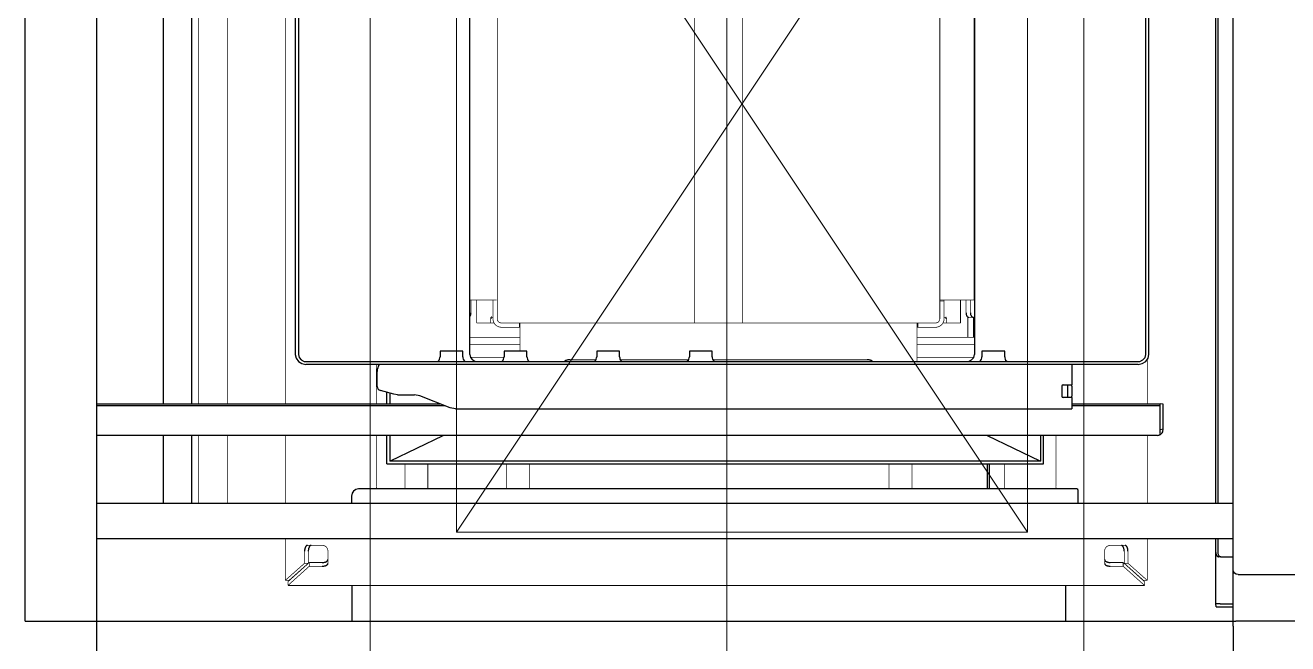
# Model space of a CAD drawing. Header units: millimetres. Extents: x -187347 to 135007, y -6415 to 292048.
# Drawn here: x -62852 to -61967, y 34164 to 34597 of the extents above; entities that cross this region are included whole.
import ezdxf

# ---------------------------------------------------------------- set-up
doc = ezdxf.new("R2010")
doc.units = ezdxf.units.MM
doc.header["$LTSCALE"] = 100
doc.linetypes.add('CENTER', pattern=[50.800000000000004, 31.75, -6.35, 6.35, -6.35])
doc.layers.get('0').update_dxf_attribs({"lineweight": 18})
doc.layers.add('Layout Cabinplant', color=30, linetype='Continuous')
doc.layers.add('Layout Kromeka', color=1, linetype='Continuous', lineweight=5)
doc.layers.add('LOGISTICS', color=3, linetype='Continuous', lineweight=18)

# ---------------------------------------------------------------- blocks, each defined once
blk = doc.blocks.new('A$C1d77bf3c')
at = {"color": 0, "ltscale": 20}
for p, q in [((0, 8.731149137020111e-11), (400.0000000001164, 600)), ((1.164153218269348e-10, 600.0000000000873), (400, 0)), ((1.164153218269348e-10, 600.0000000000873), (0, 8.731149137020111e-11)), ((400.0000000001164, 600), (1.164153218269348e-10, 600.0000000000873)), ((400, 0), (400.0000000001164, 600)), ((0, 8.731149137020111e-11), (400, 0))]:
    blk.add_line(p, q, dxfattribs=at)
blk = doc.blocks.new('*U1708')
at = {"ltscale": 10}
for p, q in [((500.0000000000009, 100), (-5399.999999999999, 100)), ((-5399.999999999999, -400), (500.0000000000009, -400))]:
    blk.add_line(p, q, dxfattribs=at)
at = {"color": 4, "linetype": 'CENTER', "ltscale": 10}
blk.add_lwpolyline([(-5399.999999999999, -150), (500.0000000000009, -150)], dxfattribs=at)
blk = doc.blocks.new('127817-104-3101_1_PRT__141', base_point=(-36555.0820738056, -6356.784242508524))
at = {"color": 7, "linetype": 'Continuous', "const_width": 0.5}
for points in [[(-36527.8318969366, -6357.034242508524), (-36511.8318969366, -6357.034242508524)], [(-36527.8318969366, -6366.931455043827), (-36527.8318969366, -6357.034242508524)], [(-36530.8318969366, -6386.917241481422), (-36530.8318969366, -6374.517241481421)], [(-36527.8318969366, -6369.052775387323), (-36527.8318969366, -6366.931455043827)], [(-36524.8318969366, -6366.931455043827), (-36527.8318969366, -6366.931455043827)], [(-36527.246671116, -6369.052775387323), (-36527.8318969366, -6369.052775387323)], [(-36527.8318969366, -6386.917241481422), (-36527.8318969366, -6374.517241481421)], [(-36511.8318969366, -6368.517241481421), (-36524.8318969366, -6368.517241481421)], [(-36511.8318969366, -6371.517241481421), (-36524.8318969366, -6371.517241481421)], [(-36523.8318969366, -6367.638561824924), (-36523.8320312499, -6368.517238323524)], [(-36547.5799536318, -6387.517241481421), (-36528.6869393823, -6387.517241481421)], [(-36530.8318969366, -6386.917241481422), (-36530.8318969366, -6387.517241481421)], [(-36527.8318969366, -6386.917241481422), (-36530.8318969366, -6386.917241481422)], [(-36527.8318969366, -6387.517241481421), (-36528.6869393823, -6387.517241481421)], [(-36527.8318969366, -6386.917241481422), (-36527.8318969366, -6387.517241481421)], [(-36527.8318969366, -6387.517241481421), (-36527.8318969366, -6665.517241481421)], [(-36554.3850600164, -6418.982287868921), (-36554.8320312727, -6418.401798852223)], [(-36553.6318969366, -6440.547188762421), (-36553.6318969366, -6422.517241481522)], [(-36553.6318969366, -6505.422182086621), (-36553.6318969366, -6457.855028156022)], [(-36553.6318969366, -6630.517241481421), (-36553.6318969366, -6522.730009082427)], [(-36554.8320312478, -6634.632708280025), (-36554.3850662412, -6634.052207196726)], [(-36554.8320738056, -6665.517241481421), (-36528.6869393823, -6665.517241481421)], [(-36530.8318969366, -6666.117241481426), (-36530.8318969366, -6665.517241481421)], [(-36530.8318969366, -6666.117241481426), (-36530.8318969366, -6678.517241481421)], [(-36527.8318969366, -6666.117241481426), (-36530.8318969366, -6666.117241481426)], [(-36528.6869393823, -6665.517241481421), (-36527.8318969366, -6665.517241481421)], [(-36527.8318969366, -6666.117241481426), (-36527.8318969366, -6665.517241481421)], [(-36527.8318969366, -6666.117241481426), (-36527.8318969366, -6678.517241481421)], [(-36527.8318969366, -6683.981707575525), (-36527.8318969366, -6686.103027919022)], [(-36527.2467138526, -6683.981707575424), (-36527.8318969366, -6683.981707575525)], [(-36512.4318969366, -6681.517241481421), (-36524.8318969366, -6681.517241481421)], [(-36524.8318969366, -6684.517241481421), (-36512.4318969366, -6684.517241481421)], [(-36523.8320312499, -6684.517268841022), (-36523.8318969366, -6685.52004333172)], [(-36512.4318969366, -6681.517241481421), (-36512.4318969366, -6684.517241481421)], [(-36512.4318969366, -6681.517241481421), (-36511.8318969366, -6681.517241481421)], [(-36512.4318969366, -6684.517241481421), (-36511.8318969366, -6684.517241481421)], [(-36511.8318969366, -6681.517241481421), (-36511.8318969366, -6682.372283927127)], [(-36511.8318969366, -6681.517241481421), (-36233.4939958211, -6681.517241481421)], [(-36511.8318969366, -6705.517241481421), (-36511.8318969366, -6682.372283927127)], [(-36527.8318969366, -6686.103027919022), (-36527.8318969366, -6696.000240454223)], [(-36524.8318969366, -6686.103027919022), (-36527.8318969366, -6686.103027919022)], [(-36511.8319064733, -6696.000240454223), (-36527.8318969366, -6696.000240454223)], [(-36511.8318969366, -6705.517241481421), (-36233.4939958211, -6705.517241481421)]]:
    blk.add_lwpolyline(points, dxfattribs=at)
for points in [[(-36524.8318969366, -6368.517241481421, 0.414213562373095), (-36530.8318969366, -6374.517241481421)], [(-36524.8318969366, -6371.517241481421, 0.414213562373095), (-36527.8318969366, -6374.517241481421)], [(-36530.8318969366, -6678.517241481421, 0.414213562373095), (-36524.8318969366, -6684.517241481421)], [(-36527.8318969366, -6678.517241481421, 0.414213562373095), (-36524.8318969366, -6681.517241481421)]]:
    blk.add_lwpolyline(points, format="xyb", dxfattribs=at)
at = {"color": 7, "linetype": 'Continuous'}
for points in [[(-36523.8318969366, -6367.638561824924), (-36523.88684004844, -6367.52366323027), (-36523.94276805718, -6367.408038643133), (-36524.00651256212, -6367.290310264404), (-36524.08842139768, -6367.190952082933), (-36524.253015078, -6367.105086663919), (-36524.44276805719, -6367.054485252539), (-36524.63912014644, -6366.994701111116), (-36524.8318969366, -6366.931455043827)], [(-36553.6318969366, -6422.517241481522), (-36553.67992685168, -6421.555610930302), (-36553.8276344489, -6420.604203389956), (-36554.05329756646, -6419.774935416837), (-36554.3850600164, -6418.982287868921)], [(-36554.3850662412, -6634.052207196726), (-36554.05330103303, -6633.259557821462), (-36553.82763613328, -6632.430287478489), (-36553.67992725718, -6631.478876053159), (-36553.6318969366, -6630.517241481421)], [(-36524.8318969366, -6686.103027919022), (-36524.66871295488, -6686.064114669653), (-36524.50588792636, -6686.024630197772), (-36524.36415216072, -6685.988909832447), (-36524.22063004239, -6685.956032191746), (-36524.1999249715, -6685.951656698601), (-36524.17987891611, -6685.946232476584), (-36524.00588792635, -6685.73313790413), (-36523.8318969366, -6685.52004333172)]]:
    blk.add_spline(points, degree=3, dxfattribs=at)
blk = doc.blocks.new('127817-104-3101_1_PRT_4__142', base_point=(-36512.0820312499, -6351.984953796424))
at = {"color": 7, "linetype": 'Continuous', "const_width": 0.5}
for points in [[(-36511.8318969366, -6352.234953796424), (-36511.8318969366, -6370.662199035627)], [(-36511.8318969366, -6370.662199035627), (-36511.8320312499, -6371.060512249225)], [(-36233.4940085765, -6371.517241481421), (-36511.8318969366, -6371.517241481421)]]:
    blk.add_lwpolyline(points, dxfattribs=at)
blk = doc.blocks.new('127817-104-3110_ASM_1_ASM__143', base_point=(-36555.0820738056, -6351.984953796424))
for name, p in [('127817-104-3101_1_PRT__141', (-36555.0820738056, -6356.784242508524)), ('127817-104-3101_1_PRT_4__142', (-36512.0820312499, -6351.984953796424))]:
    blk.add_blockref(name, p)
blk = doc.blocks.new('127817-104-3381_1_PRT__145', base_point=(-36543.0818969366, -6351.984963418827))
at = {"color": 7, "linetype": 'Continuous', "const_width": 0.5}
for points in [[(-36542.8318969366, -6364.975150815224), (-36542.8318969366, -6352.234963418827)], [(-36520.8318969365, -6353.168662631824), (-36511.8318966086, -6353.168662631824)], [(-36542.8318969366, -6380.724338125523), (-36542.8318969366, -6364.975150815224)], [(-36542.8318969366, -6380.724338125523), (-36542.8318969366, -6381.084316872524)], [(-36542.8318969366, -6387.517235400124), (-36542.8318969366, -6381.084316872524)], [(-36233.4940050003, -6509.635016875027), (-36527.8319040891, -6509.635016875027)]]:
    blk.add_lwpolyline(points, dxfattribs=at)
at = {"color": 7, "linetype": 'Continuous'}
blk.add_spline([(-36523.6035298409, -6352.000701509822), (-36523.297192604, -6352.327733759558), (-36522.95321026701, -6352.614509837445), (-36522.80213735186, -6352.708770201516), (-36522.64329059703, -6352.788832022143), (-36522.39786055668, -6352.881024856077), (-36522.1453017668, -6352.954961026663), (-36521.49656470109, -6353.113073040718), (-36520.8318969365, -6353.168662631824)], degree=3, dxfattribs=at)
blk = doc.blocks.new('127817-104-3383_1_PRT__146', base_point=(-36543.0819179036, -6351.984952014927))
at = {"color": 7, "linetype": 'Continuous', "const_width": 0.5}
for points in [[(-36542.8319179036, -6352.234952236022), (-36542.8318969366, -6353.393338507825)], [(-36542.8318969366, -6353.393338507825), (-36542.8318969366, -6387.517243531524)], [(-36537.8318969366, -6353.393338507825), (-36537.8319179036, -6352.234952014927)], [(-36537.8318969366, -6387.517246558227), (-36537.8318969366, -6353.393338507825)]]:
    blk.add_lwpolyline(points, dxfattribs=at)
blk = doc.blocks.new('127817-104-3380_ASM_1_ASM__147', base_point=(-36543.0819179036, -6351.984952014927))
for name, p in [('127817-104-3383_1_PRT__146', (-36543.0819179036, -6351.984952014927)), ('127817-104-3381_1_PRT__145', (-36543.0818969366, -6351.984963418827))]:
    blk.add_blockref(name, p)
blk = doc.blocks.new('127817-104-3311_1_PRT__149', base_point=(-36557.0820312499, -6281.267238323524))
at = {"color": 7, "linetype": 'Continuous', "const_width": 0.5}
for points in [[(-36556.8320312499, -6281.517238323524), (-36556.8318969366, -6286.202745106521)], [(-36556.8318969366, -6286.202745106521), (-36556.8320312499, -6288.282542888925)], [(-36556.8320312499, -6288.282542888925), (-36556.8320312499, -6288.775854500023)], [(-36551.8318969366, -6352.722374067422), (-36551.8318969366, -6357.532437613123)], [(-36551.8318969366, -6365.984802847821), (-36551.8318969366, -6357.532437613123)], [(-36551.8318969366, -6376.275948334825), (-36551.8318969366, -6365.984802847821)], [(-36551.8318969366, -6687.049680115028), (-36551.8318969366, -6665.517261582927)], [(-36551.8318969366, -6695.502045349725), (-36551.8318969366, -6687.049680115028)], [(-36551.8318969366, -6705.339546813322), (-36551.8318969366, -6695.502045349725)]]:
    blk.add_lwpolyline(points, dxfattribs=at)
blk = doc.blocks.new('127817-104-3381_1_PRT__151', base_point=(-36543.0818969366, -6543.150391613823))
at = {"color": 7, "linetype": 'Continuous', "const_width": 0.5}
for points in [[(-36527.8318967876, -6543.400391613823), (-36233.4940050003, -6543.400391613823)], [(-36542.8318969366, -6665.517260977123), (-36542.8318969366, -6671.950839553325)], [(-36542.8318969366, -6671.950839553325), (-36542.8318969366, -6672.310816815623)], [(-36542.8318969366, -6672.310816815623), (-36542.8318969366, -6688.059930746827)], [(-36542.8318969366, -6688.059930746827), (-36542.8318969366, -6701.056079318825)], [(-36542.8318969366, -6701.056079318825), (-36542.8318969366, -6701.758349169328)], [(-36542.8318969366, -6702.622492816821), (-36542.8318969366, -6701.758349169328)], [(-36542.8318969366, -6704.862564597226), (-36542.8318969366, -6702.622492816821)], [(-36537.8318969366, -6701.123126427227), (-36523.8318969366, -6701.123126427227)], [(-36523.8318969366, -6705.101932838426), (-36523.8318969366, -6701.123126427227)], [(-36520.8318969366, -6699.866349248723), (-36511.8318966087, -6699.866349248723)], [(-36537.8318969366, -6705.101932838426), (-36523.8318969366, -6705.101932838426)], [(-36523.8318969366, -6705.101932838426), (-36523.8318969366, -6705.826963241523)], [(-36520.8318969366, -6702.970564676622), (-36511.8318966088, -6702.970564676723)]]:
    blk.add_lwpolyline(points, dxfattribs=at)
at = {"color": 7, "linetype": 'Continuous'}
for points in [[(-36520.8318969366, -6699.866349248723), (-36521.59288234653, -6699.928265634723), (-36522.33189693658, -6700.119829174128), (-36522.65446784527, -6700.255940253595), (-36522.96188051789, -6700.421950998138), (-36523.2394676292, -6700.608643609914), (-36523.49928357471, -6700.823928776892), (-36523.82296465021, -6701.228223944417), (-36523.8318969366, -6701.758349169226)], [(-36520.8318969366, -6702.970564676622), (-36521.59287714332, -6703.032467127065), (-36522.33189693664, -6703.224044602095), (-36522.65022789936, -6703.358034985511), (-36522.95321671461, -6703.524718980104), (-36523.20583103025, -6703.704084205649), (-36523.42997314793, -6703.916564636946), (-36523.75539817793, -6704.463034932116), (-36523.8318969366, -6705.101932838426)]]:
    blk.add_spline(points, degree=3, dxfattribs=at)
blk = doc.blocks.new('127817-104-3382_1_PRT__152', base_point=(-36543.0820088977, -6665.267274946722))
at = {"color": 7, "linetype": 'Continuous', "const_width": 0.5}
for points in [[(-36542.8318969366, -6665.517277973324), (-36542.8318969366, -6699.641312502425)], [(-36537.8318969366, -6699.641312502527), (-36537.8318969366, -6665.517274946722)], [(-36542.8318969366, -6699.641312502425), (-36542.8320088977, -6705.826964517326)], [(-36537.8320088977, -6705.826964627921), (-36537.8318969366, -6699.641312502527)]]:
    blk.add_lwpolyline(points, dxfattribs=at)
blk = doc.blocks.new('127817-104-3380_ASM_1_ASM__153', base_point=(-36543.0820088977, -6543.150391613823))
for name, p in [('127817-104-3381_1_PRT__151', (-36543.0818969366, -6543.150391613823)), ('127817-104-3382_1_PRT__152', (-36543.0820088977, -6665.267274946722))]:
    blk.add_blockref(name, p)
blk = doc.blocks.new('127817-104-3382_1_PRT__157', base_point=(-36543.0820088977, -6700.806103586727))
at = {"color": 7, "linetype": 'Continuous', "const_width": 0.5}
for points in [[(-36542.8319508965, -6702.622505593025), (-36542.8319914416, -6704.862550572927)], [(-36542.8319225445, -6701.056103586727), (-36542.8319508965, -6702.622505593025)], [(-36542.8319914416, -6704.862550572927), (-36542.8320088977, -6705.826964517326)]]:
    blk.add_lwpolyline(points, dxfattribs=at)
blk = doc.blocks.new('127817-104-3381_1_PRT__158', base_point=(-36543.0818969366, -6701.508349169226))
at = {"color": 7, "linetype": 'Continuous', "const_width": 0.5}
for points in [[(-36542.8318969366, -6702.622492816821), (-36542.8318969366, -6701.758349169226)], [(-36542.8318969366, -6704.862564597226), (-36542.8318969366, -6702.622492816821)]]:
    blk.add_lwpolyline(points, dxfattribs=at)
at = {"color": 7, "linetype": 'Continuous'}
blk.add_spline([(-36522.9531683689, -6703.524687777424), (-36523.20296917796, -6703.716830533123), (-36523.4527699871, -6703.908973288822)], degree=3, dxfattribs=at)
blk = doc.blocks.new('CP_Whole bird batching')
at = {"layer": 'Layout Cabinplant', "linetype": 'Continuous'}
for p, q in [((-50819.34438000005, -6716.759776999999), (-49889.34438000005, -6716.759776999999)), ((-50819.34438000005, -6716.759776999999), (-50819.34438000005, -6720.259776999999)), ((-50819.34438000005, -6720.259776999999), (-50819.34438000005, -6763.259776999999)), ((-50819.34438000005, -6763.259776999999), (-50819.34438000005, -6766.759776999999)), ((-50822.84438000005, -6766.759776999999), (-50865.84438000005, -6766.759776999999)), ((-50819.34438000005, -6766.759776999999), (-50822.84438000005, -6766.759776999999)), ((-50761.84437940397, -6766.759776999999), (-50819.34438000005, -6766.759776999999)), ((-50819.34438000005, -6766.759776999999), (-50819.34438000005, -7562.759776999999)), ((-50761.84438000005, -7562.759776999999), (-50761.84438000005, -6766.759776999999)), ((-50759.84438000005, -6766.759776999999), (-50761.84438000005, -6766.759776999999)), ((-50738.84438000005, -6766.759776999999), (-50759.84438000005, -6766.759776999999)), ((-50736.84438000005, -6766.759776999999), (-50738.84438000005, -6766.759776999999)), ((-50021.84437836086, -6766.759776999999), (-50736.84440324586, -6766.759776999999)), ((-50736.84438000005, -6766.759776999999), (-50736.84438000005, -7562.759776999999)), ((-50689.38438061845, -7509.759776999999), (-50689.38438061845, -6766.75976174121)), ((-50668.60605029857, -7010.667456796218), (-50668.60605029857, -6766.759780814697)), ((-50667.19183673616, -6766.759777938831), (-50667.19183673616, -7007.131818702328)), ((-50689.38417091886, -6813.259776714316), (-50736.84507274545, -6813.259776714316)), ((-50021.84509299148, -6813.259776714316), (-50667.19275674148, -6813.259776714316)), ((-50689.38417091886, -6833.259776714316), (-50736.84507274545, -6833.259776714316)), ((-50021.84509299148, -6833.259776714316), (-50667.19275674148, -6833.259776714316)), ((-50632.59691209095, -6905.907648704015), (-50635.27478077925, -6906.476718547812)), ((-50128.59691209095, -6905.907648704015), (-50632.59691209095, -6905.907648704015)), ((-50639.06384327925, -6910.522708537988), (-50639.59691209095, -6913.38365198113)), ((-50639.59691209095, -7496.295644490514), (-50639.59691209095, -6913.38365198113)), ((-50637.54626515425, -6908.097324016504), (-50639.06384327925, -6910.522708537988)), ((-50637.47204640425, -6912.195392253809), (-50637.59691209095, -6913.38365198113)), ((-50637.59691209095, -6913.38365198113), (-50637.59691209095, -7496.295644490514)), ((-50635.27478077925, -6906.476718547812), (-50637.54626515425, -6908.097324016504)), ((-50636.50524952925, -6910.054217937402), (-50637.47204640425, -6912.195392253809)), ((-50634.76696827925, -6908.57248270791), (-50636.50524952925, -6910.054217937402)), ((-50632.59691209095, -6908.043649640284), (-50634.76696827925, -6908.57248270791)), ((-50128.59691209095, -6908.043649640284), (-50632.59691209095, -6908.043649640284)), ((-50794.44303053317, -6945.491864227399), (-50819.34532957966, -6945.491864227399)), ((-50731.84438000005, -6945.259776999999), (-50736.84438000005, -6945.259776999999)), ((-50726.84438000005, -7453.259776999999), (-50726.84438000005, -6950.259776999999)), ((-50660.50053758526, -6974.982648031146), (-50657.94209373296, -6965.479856579739)), ((-50655.04524645735, -6963.259776999999), (-50644.56100954705, -6963.259776999999)), ((-50709.26537999996, -6970.034492900537), (-50689.38452022266, -6970.034492900537)), ((-50709.26537999996, -6970.034492900537), (-50709.26537999996, -7430.034492900537)), ((-50707.26537999996, -7428.034492900537), (-50707.26537999996, -6972.034492900537)), ((-50689.38453683745, -6972.034492900537), (-50707.26537999996, -6972.034492900537)), ((-50707.05455686515, -6972.603365680727), (-50689.38466766956, -7009.549497635104)), ((-50659.70792779815, -6972.034492900537), (-50667.19312105077, -6972.034492900537)), ((-50667.19311485186, -6970.034492900537), (-50659.16943544635, -6970.034492900537)), ((-50660.84438000005, -6977.582382765249), (-50660.50053758526, -6974.982648031146)), ((-50660.84438000005, -6977.582382765249), (-50660.84438000005, -6989.333952964342)), ((-50670.12914690866, -7014.471694271604), (-50661.55961309105, -6993.047859727521)), ((-50661.55961309105, -6993.047859727521), (-50660.84438000005, -6989.333952964342)), ((-50637.59704638426, -7005.45397878933), (-50637.17321827925, -7006.08821451955)), ((-50630.34438000005, -7007.259776999999), (-50634.34438000005, -7007.259776999999)), ((-50630.34438000005, -7023.259776999999), (-50630.34438000005, -7007.259776999999)), ((-50670.84438000005, -7018.185601035715), (-50670.12914690866, -7014.471694271604)), ((-50670.84438000005, -7018.185601035715), (-50670.84438000005, -7443.759776999999)), ((-50637.17321827925, -7024.431354167929), (-50637.59704641005, -7025.065589936741)), ((-50634.76696827925, -7028.572467449121), (-50636.50524952925, -7030.054217937402)), ((-50632.59691209095, -7028.043649640284), (-50634.76696827925, -7028.572467449121)), ((-50634.34438000005, -7023.259776999999), (-50630.34438000005, -7023.259776999999)), ((-50632.59691209095, -7028.043649640284), (-50316.25901765125, -7028.043649640284)), ((-50637.47204640425, -7032.195392253809), (-50637.59691209095, -7033.38365198113)), ((-50636.50524952925, -7030.054217937402), (-50637.47204640425, -7032.195392253809)), ((-50637.59704638426, -7050.32897878933), (-50637.17321827925, -7050.96321451955)), ((-50630.34438000005, -7052.134776999999), (-50634.34438000005, -7052.134776999999)), ((-50630.34438000005, -7068.134776999999), (-50630.34438000005, -7052.134776999999)), ((-50637.17321827925, -7069.306354167929), (-50637.59704641005, -7069.940589936741)), ((-50634.34438000005, -7068.134776999999), (-50630.34438000005, -7068.134776999999)), ((-50637.59704638426, -7115.20397878933), (-50637.17321827925, -7115.83821451955)), ((-50630.34438000005, -7117.009776999999), (-50634.34438000005, -7117.009776999999)), ((-50630.34438000005, -7133.009776999999), (-50630.34438000005, -7117.009776999999)), ((-50637.17321827925, -7134.181354167929), (-50637.59704641005, -7134.815589936741)), ((-50634.34438000005, -7133.009776999999), (-50630.34438000005, -7133.009776999999)), ((-50637.59704638426, -7180.07897878933), (-50637.17321827925, -7180.71321451955)), ((-50630.34438000005, -7181.884776999999), (-50634.34438000005, -7181.884776999999)), ((-50630.34438000005, -7197.884776999999), (-50630.34438000005, -7181.884776999999)), ((-50637.17321827925, -7199.056354167929), (-50637.59704641005, -7199.690589936741)), ((-50634.34438000005, -7197.884776999999), (-50630.34438000005, -7197.884776999999)), ((-50637.59691209095, -7376.295644490514), (-50637.47204640425, -7377.483905437402)), ((-50637.47204640425, -7377.483905437402), (-50636.50524952925, -7379.625079753809)), ((-50636.50524952925, -7379.625079753809), (-50634.76696827925, -7381.10683024209)), ((-50634.76696827925, -7381.10683024209), (-50632.59691209095, -7381.635646831302)), ((-50316.25901765125, -7381.635646831302), (-50632.59691209095, -7381.635646831302)), ((-50709.26487845665, -7391.825929090905), (-50726.84497040995, -7391.825929090905)), ((-50726.84495921546, -7390.825929090905), (-50709.26488177967, -7390.825929090905)), ((-50689.38466120385, -7390.519474646833), (-50707.05455686515, -7427.465620120405)), ((-50637.59704638426, -7384.953963874199), (-50637.17321827925, -7385.58821451955)), ((-50630.34438000005, -7386.759776999999), (-50634.34438000005, -7386.759776999999)), ((-50630.34438000005, -7402.759776999999), (-50630.34438000005, -7386.759776999999)), ((-50637.17321827925, -7403.931354167929), (-50637.59704641005, -7404.56557502161)), ((-50634.34438000005, -7402.759776999999), (-50630.34438000005, -7402.759776999999)), ((-50709.26537999996, -7430.034492900537), (-50689.38452022266, -7430.034492900537)), ((-50707.26537999996, -7428.034492900537), (-50689.38452095287, -7428.034492900537)), ((-50670.84438000005, -7443.759776999999), (-50670.84438000005, -7449.759776999999)), ((-50662.84438000005, -7449.759776999999), (-50662.84438000005, -7443.759776999999)), ((-50654.84438000005, -7442.759776999999), (-50661.84438000005, -7442.759776999999)), ((-50653.84438000005, -7443.759776999999), (-50653.84438000005, -7449.759776999999)), ((-50819.34546369017, -7445.491864227399), (-50794.44303053317, -7445.491864227399)), ((-50662.84438000005, -7449.759776999999), (-50670.84438000005, -7449.759776999999)), ((-50668.60605029857, -7511.759776999999), (-50668.60605029857, -7449.759776761639)), ((-50667.19183673616, -7449.759776761639), (-50667.19183673616, -7511.759776999999)), ((-50661.84438000005, -7446.759776999999), (-50662.84438000005, -7446.759776999999)), ((-50662.84438000005, -7449.759776999999), (-50661.84438000005, -7449.759776999999)), ((-50654.84438000005, -7446.759776999999), (-50661.84438000005, -7446.759776999999)), ((-50654.84438000005, -7449.759776999999), (-50661.84438000005, -7449.759776999999)), ((-50653.84438000005, -7446.759776999999), (-50654.84438000005, -7446.759776999999)), ((-50654.84438000005, -7449.759776999999), (-50653.84438000005, -7449.759776999999)), ((-50639.59632120406, -7449.759776999999), (-50653.84438000005, -7449.759776999999)), ((-50736.84437976157, -7454.259776999999), (-50727.84438000005, -7454.259776999999)), ((-50639.59691209095, -7496.295644490514), (-50639.06384327925, -7499.156573894492)), ((-50637.59691209095, -7496.295644490514), (-50637.47204640425, -7497.483905437402)), ((-50637.47204640425, -7497.483905437402), (-50636.50524952925, -7499.625079753809)), ((-50639.06384327925, -7499.156573894492), (-50637.54626515425, -7501.581988933496)), ((-50637.54626515425, -7501.581988933496), (-50635.27478077925, -7503.202594402304)), ((-50636.50524952925, -7499.625079753809), (-50634.76696827925, -7501.10683024209)), ((-50635.27478077925, -7503.202594402304), (-50632.59691209095, -7503.771647767629)), ((-50634.76696827925, -7501.10683024209), (-50632.59691209095, -7501.635646831302)), ((-50632.59691209095, -7501.635646831302), (-50353.91757983455, -7501.635646831302)), ((-50632.59691209095, -7503.771647767629), (-50351.71517295136, -7503.771647767629)), ((-50689.38438061845, -7509.759776999999), (-50689.12243702925, -7510.68153727334)), ((-50689.38438061845, -7509.759776999999), (-50689.12243702925, -7510.68153727334)), ((-50689.12243702925, -7510.68153727334), (-50689.04040577925, -7511.290485027304)), ((-50689.12243702925, -7510.68153727334), (-50688.37108708047, -7511.603340604401)), ((-50689.04040577925, -7511.290485027304), (-50688.67126515425, -7511.981280925684)), ((-50688.67126515425, -7511.981280925684), (-50687.56774952925, -7513.085162761621)), ((-50687.96632289277, -7511.759776999999), (-50668.60605029857, -7511.759776999999)), ((-50687.56774952925, -7513.085162761621), (-50686.87439015425, -7513.455279949121)), ((-50686.87439015425, -7513.455279949121), (-50686.50524952925, -7513.587237956992)), ((-50686.50524952925, -7513.587237956992), (-50685.05148678115, -7513.759776999999)), ((-50685.05148678115, -7513.759776999999), (-50685.34438000005, -7511.759776999999)), ((-50685.05148678115, -7513.759776999999), (-50667.34438000005, -7513.759776999999)), ((-50668.60605029857, -7511.759776999999), (-50667.19183673616, -7511.759776999999)), ((-50667.34438000005, -7513.759776999999), (-50667.19183673616, -7511.759776999999)), ((-50809.34438000005, -7550.759776999999), (-50807.34438000005, -7550.607233736198)), ((-50809.34438000005, -7550.759776999999), (-50809.34438000005, -7553.759776999999)), ((-50807.34438000005, -7553.759776999999), (-50807.34438000005, -7550.607233736198)), ((-50807.34438000005, -7550.607233736198), (-50771.34437834596, -7550.607233736198)), ((-50771.34437834596, -7550.607233736198), (-50761.84438007446, -7550.607233736198)), ((-50736.84438125166, -7550.607233736198), (-50279.51883552345, -7550.607233736198)), ((-50809.34438000005, -7553.759776999999), (-50809.34438000005, -7562.759777357627)), ((-50807.34438000005, -7553.759776999999), (-50807.34438000005, -7562.759777357627)), ((-50774.34438000005, -7554.142767642217), (-50774.34438000005, -7552.728554079717)), ((-50774.34438000005, -7554.142767642217), (-50774.34438000005, -7562.759773223428)), ((-50761.84439871576, -7552.021447298583), (-50771.34437999996, -7552.021447298583)), ((-50276.84079394617, -7552.021447298583), (-50736.84435639646, -7552.021447298583)), ((-50822.84438000005, -7562.759776999999), (-50865.84438000005, -7562.759776999999)), ((-50822.84438000005, -7562.759776999999), (-50819.34438000005, -7562.759776999999)), ((-50819.34438000005, -7562.759776999999), (-50783.34437968706, -7562.759776999999)), ((-50819.34438000005, -7562.759776999999), (-50819.34438000005, -7564.759776999999)), ((-50819.34438000005, -7610.759776999999), (-50819.34438000005, -7564.759776999999)), ((-50786.84438000005, -7566.259776999999), (-50786.57751515425, -7564.920367839804)), ((-50786.84438000005, -7566.259776999999), (-50786.84438000005, -7609.259776999999)), ((-50786.57751515425, -7564.920367839804), (-50785.81970265425, -7563.784930828027)), ((-50785.81970265425, -7563.784930828027), (-50784.68298390425, -7563.026202800742)), ((-50784.68298390425, -7563.026202800742), (-50783.34438000005, -7562.759776999999)), ((-50783.34438000005, -7562.759776999999), (-50239.02210722246, -7562.759776999999))]:
    blk.add_line(p, q, dxfattribs=at)
at = {"layer": 'Layout Cabinplant', "linetype": 'Continuous', "const_width": 0.4999999999999999}
for points in [[(-50689.38417091886, -6838.259776714316), (-50736.84507274545, -6838.259776714316)], [(-50021.84509299148, -6838.259776714316), (-50667.19275674148, -6838.259776714316)], [(-50689.38417091886, -6858.259776714316), (-50736.84507274545, -6858.259776714316)], [(-50021.84509299148, -6858.259776714316), (-50667.19275674148, -6858.259776714316)], [(-50794.44245621136, -6900.739471910929), (-50794.44245621136, -7500.739471910929)], [(-50794.44245621136, -6900.739471910929), (-50780.94245621136, -6915.739471910929)], [(-50791.84438000005, -6900.739471910929), (-50794.44245621136, -6900.739471910929)], [(-50778.34438000005, -6915.739471910929), (-50791.84438000005, -6900.739471910929)], [(-50790.84438000005, -6898.909344892018), (-50761.84437855455, -6898.909344892018)], [(-50790.84438000005, -6901.507421103306), (-50790.84438000005, -6898.909344892018)], [(-50778.84438000005, -6912.409344892018), (-50790.84438000005, -6898.909344892018)], [(-50790.84438000005, -6901.507421103306), (-50778.84438000005, -6915.007421103306)], [(-50736.84438301747, -6898.909344892018), (-50689.38344081616, -6898.909344892018)], [(-50667.19203703975, -6898.909344892018), (-50078.35880354916, -6898.909344892018)], [(-50778.84438000005, -6915.007421103306), (-50778.84438000005, -6912.409344892018)], [(-50778.84438000005, -6912.409344892018), (-50770.34438000005, -6912.409344892018)], [(-50770.34438000005, -6915.007421103306), (-50778.84438000005, -6915.007421103306)], [(-50766.34438000005, -6915.543319488235), (-50766.34438000005, -6914.409344892018)], [(-50778.34438000005, -6915.739471910929), (-50780.94245621136, -6915.739471910929)], [(-50780.94245621136, -6924.739471910929), (-50780.94245621136, -6915.739471910929)], [(-50778.34438000005, -6924.739471910929), (-50778.34438000005, -6915.739471910929)], [(-50766.34438000005, -6915.543319488235), (-50766.34438000005, -6920.739471910929)], [(-50766.34438000005, -6924.739471910929), (-50766.34438000005, -6920.739471910929)], [(-50778.94245621136, -6928.739471910929), (-50777.80848161515, -6928.739471910929)], [(-50772.61232919236, -6928.739471910929), (-50777.80848161515, -6928.739471910929)], [(-50770.34438000005, -6928.739471910929), (-50772.61232919236, -6928.739471910929)], [(-50725.34438000005, -6962.739471910929), (-50726.84477957876, -6963.037964081333)], [(-50725.34438000005, -6962.739471910929), (-50689.38344449677, -6962.739471910929)], [(-50667.19203800835, -6962.739471910929), (-50639.59633574756, -6962.739471910929)], [(-50709.34438000005, -6982.739471910929), (-50726.84437976157, -6982.739471910929)], [(-50709.34438000005, -6998.739471910929), (-50709.34438000005, -6982.739471910929)], [(-50726.84437999626, -6998.739471910929), (-50709.34438000005, -6998.739471910929)], [(-50709.34438000005, -7053.739471910929), (-50726.84437976157, -7053.739471910929)], [(-50709.34438000005, -7069.739471910929), (-50709.34438000005, -7053.739471910929)], [(-50726.84437999626, -7069.739471910929), (-50709.34438000005, -7069.739471910929)], [(-50709.34438000005, -7321.739471910929), (-50726.84437976157, -7321.739471910929)], [(-50709.34438000005, -7337.739471910929), (-50709.34438000005, -7321.739471910929)], [(-50726.84437999626, -7337.739471910929), (-50709.34438000005, -7337.739471910929)], [(-50709.34438000005, -7402.739471910929), (-50726.84437976157, -7402.739471910929)], [(-50709.34438000005, -7418.739471910929), (-50709.34438000005, -7402.739471910929)], [(-50726.84437999626, -7418.739471910929), (-50709.34438000005, -7418.739471910929)], [(-50726.84477957876, -7438.440983084205), (-50725.34438000005, -7438.739471910929)], [(-50689.38344047346, -7438.739471910929), (-50725.34438000005, -7438.739471910929)], [(-50780.94245621145, -7476.739471910929), (-50780.94245621136, -7485.739471910929)], [(-50777.80848161515, -7472.739471910929), (-50778.94245621136, -7472.739471910929)], [(-50778.34438000005, -7476.739471910929), (-50778.34438000005, -7485.739471910929)], [(-50777.80848161515, -7472.739471910929), (-50772.61232919236, -7472.739471910929)], [(-50770.34438000005, -7472.739471910929), (-50772.61232919236, -7472.739471910929)], [(-50766.34438000005, -7476.739471910929), (-50766.34438000005, -7480.739471910929)], [(-50766.34438000005, -7480.739471910929), (-50766.34438000005, -7485.935624333622)], [(-50780.94245621136, -7485.739471910929), (-50794.44245621136, -7500.739471910929)], [(-50791.84438000005, -7500.739471910929), (-50778.34438000005, -7485.739471910929)], [(-50778.84438000005, -7486.471522718552), (-50790.84438000005, -7499.971522718552)], [(-50790.84438000005, -7502.56959892984), (-50778.84438000005, -7489.06959892984)], [(-50780.94245621136, -7485.739471910929), (-50778.34438000005, -7485.739471910929)], [(-50770.34438000005, -7486.471522718552), (-50778.84438000005, -7486.471522718552)], [(-50778.84438000005, -7486.471522718552), (-50778.84438000005, -7489.06959892984)], [(-50770.34438000005, -7489.06959892984), (-50778.84438000005, -7489.06959892984)], [(-50766.34438000005, -7487.06959892984), (-50766.34438000005, -7485.935624333622)], [(-50794.44245621136, -7500.739471910929), (-50791.84438000005, -7500.739471910929)], [(-50790.84438000005, -7499.971522718552), (-50790.84438000005, -7502.56959892984)], [(-50761.84436629095, -7502.56959892984), (-50790.84438000005, -7502.56959892984)], [(-50689.38342855256, -7502.56959892984), (-50736.84436462196, -7502.56959892984)], [(-50636.16127232587, -7502.56959892984), (-50667.19204930346, -7502.56959892984)]]:
    blk.add_lwpolyline(points, dxfattribs=at)
for points in [[(-50770.34438000005, -6928.739471910929, 0.414213562373095), (-50766.34438000005, -6924.739471910929)], [(-50766.34438000005, -7476.739471910929, 0.414213562373095), (-50770.34438000005, -7472.739471910929)]]:
    blk.add_lwpolyline(points, format="xyb", dxfattribs=at)
at = {"layer": 'Layout Cabinplant', "linetype": 'Continuous'}
for centre, radius, start, end in [((-50731.84438000005, -6950.259776999999), 4.999999999999998, 0, 90), ((-50655.04524645735, -6966.259777000058), 3.000000000058207, 90, 164.931511841011), ((-50644.56100954711, -6973.259777000058), 10.00000000005038, 60.07356513621156, 89.99999999958312), ((-50634.34473979763, -7003.259627971041), 4.000149045137196, 225.0010945212716, 270.0051535288553), ((-50634.34472726151, -7027.259920837707), 4.000143852780854, 89.99502602499597, 134.9992337837445), ((-50634.34473979763, -7048.134627971041), 4.000149045137196, 225.0010945212716, 270.0051535288553), ((-50634.34472726151, -7072.134920837707), 4.000143852780854, 89.99502602499597, 134.9992337837445), ((-50634.34473979763, -7113.009627971041), 4.000149045137196, 225.0010945212716, 270.0051535288553), ((-50634.34472726151, -7137.009920837707), 4.000143852780854, 89.99502602499597, 134.9992337837445), ((-50634.34473979763, -7177.884627971041), 4.000149045137196, 225.0010945212716, 270.0051535288553), ((-50634.34472726151, -7201.884920837707), 4.000143852780854, 89.99502602499597, 134.9992337837445), ((-50634.34473979763, -7382.759627971041), 4.000149045137196, 225.0010945212716, 270.0051535288553), ((-50634.34472726151, -7406.759920837707), 4.000143852780854, 89.99502602499597, 134.9992337837445), ((-50661.84438000005, -7443.759776999999), 0.9999999999999998, 90, 180), ((-50654.84438000005, -7443.759776999999), 0.9999999999999998, 0, 90), ((-50727.84438000005, -7453.259776999999), 0.9999999999999998, 270, 0)]:
    blk.add_arc(centre, radius, start, end, dxfattribs=at)
for points in [[(-50766.34438000005, -6914.409344892018), (-50766.45781705039, -6914.010813501838), (-50766.64886186993, -6913.643978027278), (-50766.76093278469, -6913.5113895869), (-50766.88959703297, -6913.394664218824), (-50767.12138005255, -6913.238638439332), (-50767.36863324604, -6913.105371032667), (-50767.7319522346, -6912.921603532741), (-50768.10368421967, -6912.760185709165), (-50768.45424751305, -6912.647046332713), (-50768.81364627057, -6912.561585826974), (-50769.57513685599, -6912.446675501706), (-50770.34438000005, -6912.409344892018)], [(-50766.34438000005, -6917.007421103306), (-50766.45781705039, -6916.608889713127), (-50766.64886186993, -6916.242054238566), (-50766.76093278469, -6916.109465798188), (-50766.88959703297, -6915.992740430112), (-50767.12138005252, -6915.836714650621), (-50767.36863324604, -6915.703447243955), (-50767.7319522346, -6915.519679744029), (-50768.10368421964, -6915.358261920512), (-50768.45424751299, -6915.245122544002), (-50768.81364627051, -6915.159662038321), (-50769.57513685596, -6915.044751713052), (-50770.34438000005, -6915.007421103306)], [(-50780.94245621136, -6924.739471910929), (-50780.90512976154, -6925.508711334376), (-50780.79021527641, -6926.270205640409), (-50780.70866109989, -6926.619208274118), (-50780.60539535712, -6926.961752737581), (-50780.48962587307, -6927.267612909665), (-50780.35666977381, -6927.567899035639), (-50780.26176909007, -6927.757984178315), (-50780.15005636491, -6927.936445526779), (-50779.99295400295, -6928.118274354783), (-50779.81806277917, -6928.287670411752), (-50779.43224516385, -6928.612806107325), (-50778.94245621136, -6928.739471910929)], [(-50778.34438000005, -6924.739471910929), (-50778.3070535502, -6925.508711334376), (-50778.19213906503, -6926.270205640409), (-50778.11058488857, -6926.619208274118), (-50778.00731914574, -6926.961752737581), (-50777.89154966163, -6927.267612909665), (-50777.75859356234, -6927.567899035697), (-50777.66369287864, -6927.757984178374), (-50777.5519801535, -6927.936445526895), (-50777.39487779154, -6928.118274354842), (-50777.21998656776, -6928.28767041181), (-50776.83416895245, -6928.612806107325), (-50776.34438000005, -6928.739471910929)], [(-50778.94245621136, -7472.739471910929), (-50779.34098760157, -7472.852908961358), (-50779.7078230761, -7473.0439537809), (-50779.84041151648, -7473.156024695665), (-50779.95713688459, -7473.284688943939), (-50780.11316266405, -7473.516471963492), (-50780.24643007071, -7473.763725157012), (-50780.43019757067, -7474.127044145542), (-50780.59161539422, -7474.498776130611), (-50780.70475477067, -7474.849339423992), (-50780.79021527641, -7475.208738181449), (-50780.90512560168, -7475.970228766848), (-50780.94245621145, -7476.739471910929)], [(-50776.34438000005, -7472.739471910929), (-50776.74291139023, -7472.852908961358), (-50777.10974686473, -7473.0439537809), (-50777.24233530508, -7473.156024695665), (-50777.35906067318, -7473.284688943939), (-50777.5150864527, -7473.516471963492), (-50777.6483538594, -7473.763725157012), (-50777.83212135932, -7474.127044145542), (-50777.99353918281, -7474.498776130611), (-50778.10667855926, -7474.849339423992), (-50778.192139065, -7475.208738181449), (-50778.30704939027, -7475.970228766848), (-50778.34438000005, -7476.739471910929)], [(-50770.34438000005, -7486.471522718552), (-50769.5751405766, -7486.434196268732), (-50768.81364627054, -7486.319281783595), (-50768.46464363683, -7486.237727607077), (-50768.12209917331, -7486.134461864247), (-50767.81623900122, -7486.018692380167), (-50767.51595287525, -7485.885736280878), (-50767.3258677326, -7485.790835597145), (-50767.14740638408, -7485.67912287201), (-50766.9655775561, -7485.522020510049), (-50766.79618149916, -7485.347129286267), (-50766.47104580362, -7484.961311670952), (-50766.34438000005, -7484.471522718552)], [(-50770.34438000005, -7489.06959892984), (-50769.5751405766, -7489.032272480021), (-50768.81364627057, -7488.917357994884), (-50768.46464363683, -7488.835803818365), (-50768.12209917334, -7488.732538075536), (-50767.81623900128, -7488.616768591455), (-50767.51595287531, -7488.483812492166), (-50767.32586773263, -7488.388911808433), (-50767.14740638411, -7488.277199083299), (-50766.9655775561, -7488.120096721337), (-50766.79618149914, -7487.945205497555), (-50766.47104580362, -7487.55938788224), (-50766.34438000005, -7487.06959892984)], [(-50771.34437834596, -7550.607233736198), (-50772.10809172389, -7550.677133269899), (-50772.84438000002, -7550.891436772712), (-50773.16462846062, -7551.042356712976), (-50773.46569977805, -7551.228554479661), (-50773.71906962134, -7551.431973286089), (-50773.94245621136, -7551.667893907987), (-50774.23591009518, -7552.163427564315), (-50774.34438000005, -7552.728554079717)], [(-50771.34437999996, -7552.021447298583), (-50772.10809254317, -7552.091346944566), (-50772.84437999999, -7552.30565033498), (-50773.16462845977, -7552.456570278446), (-50773.46569977802, -7552.642768042046), (-50773.71906962158, -7552.846186847717), (-50773.94245621142, -7553.082107470371), (-50774.23591009518, -7553.5776411267), (-50774.34438000005, -7554.142767642217)]]:
    blk.add_spline(points, degree=3, dxfattribs=at)
at = {"layer": 'Layout Cabinplant'}
for name, p in [('127817-104-3311_1_PRT__149', (-50639.84704640425, -6957.075915935508)), ('127817-104-3110_ASM_1_ASM__143', (-50637.84708895996, -7027.793631408422)), ('127817-104-3380_ASM_1_ASM__147', (-50625.84693305796, -7027.793629626918)), ('127817-104-3380_ASM_1_ASM__153', (-50625.84702405208, -7218.959069225821)), ('127817-104-3382_1_PRT__157', (-50625.84702405205, -7376.614781198732)), ('127817-104-3381_1_PRT__158', (-50625.84691209095, -7377.317026781209))]:
    blk.add_blockref(name, p, dxfattribs=at)

msp = doc.modelspace()

# ---------------------------------------------------------------- block references
at = {"layer": 'Layout Cabinplant', "rotation": 90}
msp.add_blockref('CP_Whole bird batching', (-69568.45728484403, 84998.946780979, 1.698032381369785e-09), dxfattribs=at)
at = {"layer": 'Layout Kromeka', "xscale": -1, "rotation": 90}
msp.add_blockref('*U1708', (-62510.19750784403, 32579.00572114685, 1.698032381369785e-09), dxfattribs=at)
at = {"layer": 'LOGISTICS', "color": 2, "linetype": 'Continuous', "xscale": -1, "rotation": 180}
msp.add_blockref('A$C1d77bf3c', (-62549.73127289939, 34841.94678098007, 3.449026017408203), dxfattribs=at)

doc.saveas('drawing.dxf')
